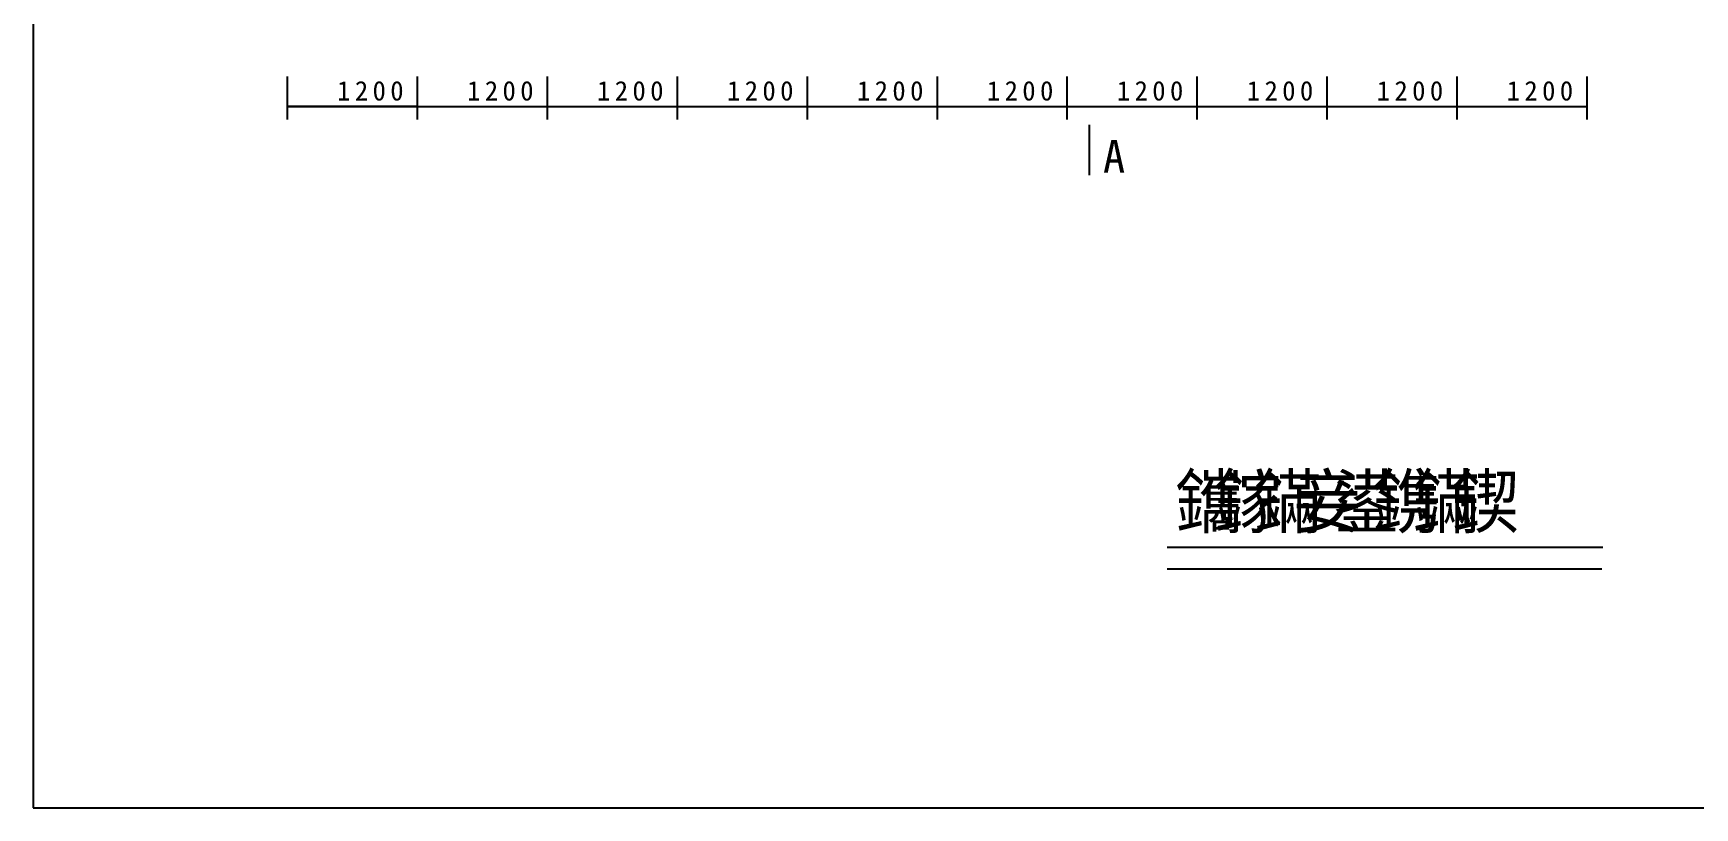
# Model space of a CAD drawing. Header units: metres. Extents: x 0 to 420, y 0 to 297.
# Drawn here: x 0 to 255.7, y 0 to 119.2 of the extents above; entities that cross this region are included whole.
import ezdxf

# ---------------------------------------------------------------- set-up
doc = ezdxf.new("R2010")
doc.units = ezdxf.units.M
doc.layers.add(' ', color=7, linetype='Continuous')

msp = doc.modelspace()

# ---------------------------------------------------------------- linework, layer by layer
at = {"layer": ' '}
for p, q in [((39.1, 112.53), (39.1, 105.9)), ((59.1, 112.53), (59.1, 105.9)), ((59.1, 112.53), (59.1, 105.9)), ((59.1, 112.53), (59.1, 105.9)), ((79.1, 112.53), (79.1, 105.9)), ((79.1, 112.53), (79.1, 105.9)), ((99.1, 112.53), (99.1, 105.9)), ((99.1, 112.53), (99.1, 105.9)), ((119.1, 112.53), (119.1, 105.9)), ((119.1, 112.53), (119.1, 105.9)), ((139.1, 112.53), (139.1, 105.9)), ((139.1, 112.53), (139.1, 105.9)), ((159.1, 112.53), (159.1, 105.9)), ((159.1, 112.53), (159.1, 105.9)), ((179.1, 112.53), (179.1, 105.9)), ((179.1, 112.53), (179.1, 105.9)), ((199.1, 112.53), (199.1, 105.9)), ((199.1, 112.53), (199.1, 105.9)), ((219.1, 112.53), (219.1, 105.9)), ((219.1, 112.53), (219.1, 105.9)), ((239.1, 112.53), (239.1, 105.9)), ((39.1, 112.42), (39.1, 105.9)), ((39.1, 112.42), (39.1, 105.9)), ((59.1, 112.42), (59.1, 105.9)), ((39.1, 107.9), (59.1, 107.9)), ((59.1, 107.9), (39.1, 107.9)), ((39.1, 107.9), (59.1, 107.9)), ((59.1, 107.9), (79.1, 107.9)), ((79.1, 107.9), (99.1, 107.9)), ((99.1, 107.9), (119.1, 107.9)), ((119.1, 107.9), (139.1, 107.9)), ((139.1, 107.9), (159.1, 107.9)), ((159.1, 107.9), (179.1, 107.9)), ((179.1, 107.9), (199.1, 107.9)), ((199.1, 107.9), (219.1, 107.9)), ((219.1, 107.9), (239.1, 107.9)), ((162.52, 105.09), (162.52, 97.3))]:
    msp.add_line(p, q, dxfattribs=at)
for p, q in [((0, 297), (0, 0)), ((174.51, 40.08), (241.55, 40.08)), ((174.51, 36.76), (241.44, 36.76)), ((0, 0), (420, 0))]:
    msp.add_line(p, q)

# ---------------------------------------------------------------- texts
for s, height, p in [('1', 3, (46.78, 108.81)), ('1', 3, (46.78, 108.81)), ('1', 3, (46.78, 108.81)), ('2', 3, (49.51, 108.81)), ('2', 3, (49.51, 108.81)), ('2', 3, (49.51, 108.81)), ('0', 3, (52.23, 108.81)), ('0', 3, (52.23, 108.81)), ('0', 3, (52.23, 108.81)), ('0', 3, (54.96, 108.81)), ('0', 3, (54.96, 108.81)), ('0', 3, (54.96, 108.81)), ('1', 3, (66.78, 108.81)), ('2', 3, (69.51, 108.81)), ('0', 3, (72.23, 108.81)), ('0', 3, (74.96, 108.81)), ('1', 3, (86.78, 108.81)), ('2', 3, (89.51, 108.81)), ('0', 3, (92.23, 108.81)), ('0', 3, (94.96, 108.81)), ('1', 3, (106.78, 108.81)), ('2', 3, (109.51, 108.81)), ('0', 3, (112.23, 108.81)), ('0', 3, (114.96, 108.81)), ('1', 3, (126.78, 108.81)), ('2', 3, (129.51, 108.81)), ('0', 3, (132.23, 108.81)), ('0', 3, (134.96, 108.81)), ('1', 3, (146.78, 108.81)), ('2', 3, (149.51, 108.81)), ('0', 3, (152.23, 108.81)), ('0', 3, (154.96, 108.81)), ('1', 3, (166.78, 108.81)), ('2', 3, (169.51, 108.81)), ('0', 3, (172.23, 108.81)), ('0', 3, (174.96, 108.81)), ('1', 3, (186.78, 108.81)), ('2', 3, (189.51, 108.81)), ('0', 3, (192.23, 108.81)), ('0', 3, (194.96, 108.81)), ('1', 3, (206.78, 108.81)), ('2', 3, (209.51, 108.81)), ('0', 3, (212.23, 108.81)), ('0', 3, (214.96, 108.81)), ('1', 3, (226.78, 108.81)), ('2', 3, (229.51, 108.81)), ('0', 3, (232.23, 108.81)), ('0', 3, (234.96, 108.81)), ('A', 5, (164.65, 97.72))]:
    msp.add_text(s, height=height, dxfattribs=at).set_placement(p)
for s, p in [('鑴', (175.7, 43.11)), ('鎵', (181.79, 43.11)), ('鏋', (187.88, 43.11)), ('妾', (193.97, 43.11)), ('鍙', (200.05, 43.11)), ('鎸', (206.14, 43.11)), ('鏋', (212.23, 43.11)), ('鍥', (218.31, 43.11))]:
    msp.add_text(s, height=8).set_placement(p)

doc.saveas('drawing.dxf')
